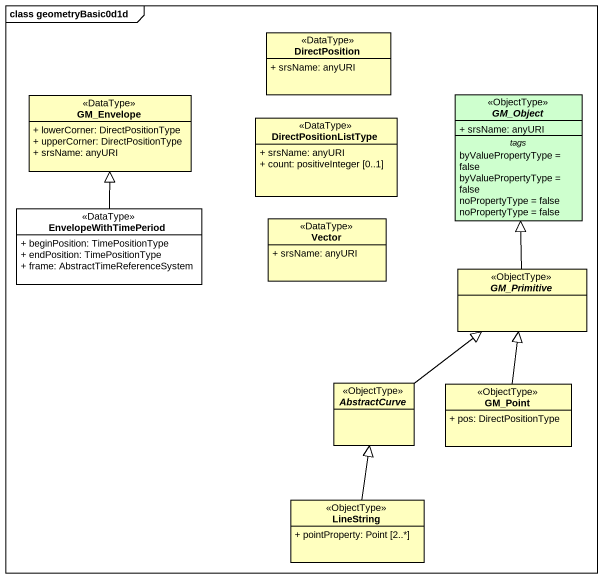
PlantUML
@startuml
mainframe class geometryBasic0d1d
hide circle
hide empty members
skinparam classAttributeIconSize 0
class DirectPosition <<DataType>> #FFFFBF {
  + srsName: anyURI
}
class GM_Envelope <<DataType>> #FFFFBF {
  + lowerCorner: DirectPositionType
  + upperCorner: DirectPositionType
  + srsName: anyURI
}
abstract class GM_Object <<ObjectType>> #CEFFCE {
  + srsName: anyURI
  -- tags --
  byValuePropertyType = false
  byValuePropertyType = false
  noPropertyType = false
  noPropertyType = false
}
class DirectPositionListType <<DataType>> #FFFFBF {
  + srsName: anyURI
  + count: positiveInteger [0..1]
}
class EnvelopeWithTimePeriod <<DataType>> {
  + beginPosition: TimePositionType
  + endPosition: TimePositionType
  + frame: AbstractTimeReferenceSystem
}
class Vector <<DataType>> #FFFFBF {
  + srsName: anyURI
}
abstract class GM_Primitive <<ObjectType>> #FFFFBF
abstract class AbstractCurve <<ObjectType>> #FFFFBF
class GM_Point <<ObjectType>> #FFFFBF {
  + pos: DirectPositionType
}
class LineString <<ObjectType>> #FFFFBF {
  + pointProperty: Point [2..*]
}
EnvelopeWithTimePeriod -up-|> GM_Envelope
GM_Primitive -up-|> GM_Object
AbstractCurve -up-|> GM_Primitive
GM_Point -up-|> GM_Primitive
LineString -up-|> AbstractCurve
@enduml
